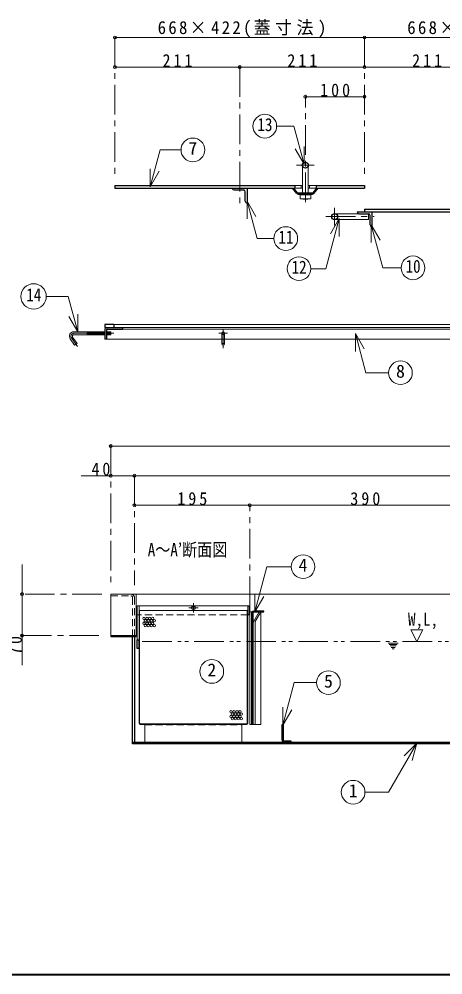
# Model space of a CAD drawing. Units: millimetres at full size, sheet at 1:10. Extents: x -2125 to 1925, y -1405 to 1405.
# Drawn here: x -1252 to -535, y -1405 to 209 of the extents above; entities that cross this region are included whole.
import ezdxf
from ezdxf.enums import TextEntityAlignment as Align

# ---------------------------------------------------------------- set-up
doc = ezdxf.new("R2010")
doc.units = ezdxf.units.MM
doc.header["$LTSCALE"] = 10
doc.header["$PDMODE"] = 32
doc.header["$PDSIZE"] = 5
for name, pattern in [('CHAIN1', [8, 5, -1, 1, -1]), ('DASHED1', [1.8, 1.2, -0.6]), ('DOUBLE_CHAIN1', [8.8, 5, -1, 0.6, -0.6, 0.6, -1])]:
    doc.linetypes.add(name, pattern=pattern)
doc.layers.add('0-A', color=4, linetype='Continuous', lineweight=9)
doc.styles.add('ＭＳ ゴシック', font='')
doc.styles.get('ＭＳ ゴシック').set_extended_font_data('MS Gothic')

msp = doc.modelspace()

# ---------------------------------------------------------------- linework, layer by layer
at = {"layer": '0-A', "linetype": 'CHAIN1'}
for p, q in [((-1089.8, 178.02), (-1089.8, -61.98)), ((-667.8, 178.02), (-667.8, -61.98)), ((-878.8, 128.02), (-878.8, -106.48)), ((-767.8, -99.98), (-767.8, 78.02)), ((-782.8, -37.48), (-752.8, -37.48)), ((-718.3, -109.48), (-718.3, -139.48)), ((-733.3, -124.48), (-651.3, -124.48)), ((-1159.19, -321.48), (-1091.69, -321.48)), ((-899.3, -321.48), (-914.3, -321.48)), ((-906.8, -313.98), (-906.8, -346.41)), ((-1163.29, -329.35), (-1152.98, -344.07)), ((-1096.8, -511.98), (-1096.8, -746.98)), ((-1056.8, -561.98), (-1056.8, -746.98)), ((-861.8, -781.98), (-861.8, -611.98)), ((-1111.8, -761.98), (-1246.8, -761.98)), ((-965.05, -784.98), (-949.05, -784.98)), ((-957.05, -776.98), (-957.05, -792.98)), ((-1246.8, -831.98), (-1111.8, -831.98))]:
    msp.add_line(p, q, dxfattribs=at)
at = {"layer": '0-A'}
for p, q in [((-1089.8, 178.02), (-667.8, 178.02)), ((-667.8, 178.02), (-245.8, 178.02)), ((-1089.8, 128.02), (-878.8, 128.02)), ((-878.8, 128.02), (-667.8, 128.02)), ((-667.8, 128.02), (-456.8, 128.02)), ((-767.8, 78.02), (-667.8, 78.02)), ((178.2, -306.48), (-1091.8, -306.48)), ((-1136.69, -323.98), (-1136.69, -318.98)), ((-1135.82, -318.98), (-1136.23, -323.98)), ((-1134.82, -318.98), (-1135.23, -323.98)), ((-1133.82, -318.98), (-1134.23, -323.98)), ((-1132.81, -318.98), (-1133.22, -323.98)), ((-1131.81, -318.98), (-1132.22, -323.98)), ((-1130.81, -318.98), (-1131.22, -323.98)), ((-1129.8, -318.98), (-1130.21, -323.98)), ((-1128.8, -318.98), (-1129.21, -323.98)), ((-1127.8, -318.98), (-1128.21, -323.98)), ((-1126.79, -318.98), (-1127.2, -323.98)), ((-1125.79, -318.98), (-1126.2, -323.98)), ((-1124.79, -318.98), (-1125.2, -323.98)), ((-1123.78, -318.98), (-1124.19, -323.98)), ((-1122.78, -318.98), (-1123.19, -323.98)), ((-1121.78, -318.98), (-1122.19, -323.98)), ((-1120.77, -318.98), (-1121.18, -323.98)), ((-1119.77, -318.98), (-1120.18, -323.98)), ((-1118.77, -318.98), (-1119.18, -323.98)), ((-1117.76, -318.98), (-1118.17, -323.98)), ((-1116.76, -318.98), (-1117.17, -323.98)), ((-1115.76, -318.98), (-1116.17, -323.98)), ((-1114.75, -318.98), (-1115.16, -323.98)), ((-1113.75, -318.98), (-1114.16, -323.98)), ((-1112.75, -318.98), (-1113.16, -323.98)), ((-1111.74, -318.98), (-1112.15, -323.98)), ((-1110.74, -318.98), (-1111.15, -323.98)), ((-1109.74, -318.98), (-1110.15, -323.98)), ((-1108.73, -318.98), (-1109.14, -323.98)), ((-1107.73, -318.98), (-1108.14, -323.98)), ((-1106.8, -319.81), (-1107.14, -323.98)), ((-1103.72, -318.98), (-1103.8, -319.94)), ((-1102.71, -318.98), (-1103.12, -323.98)), ((-1101.71, -318.98), (-1102.12, -323.98)), ((-1100.71, -318.98), (-1101.12, -323.98)), ((-1099.7, -318.98), (-1100.11, -323.98)), ((-1098.7, -318.98), (-1099.11, -323.98)), ((-1097.7, -318.98), (-1098.11, -323.98)), ((-1096.69, -318.98), (-1097.1, -323.98)), ((3.2, -331.48), (-1103.8, -331.48)), ((-909.3, -331.48), (-909.3, -339.98)), ((-904.3, -331.48), (-904.3, -339.98)), ((183.2, -511.98), (-1096.8, -511.98)), ((-1146.8, -561.98), (-1056.8, -561.98)), ((-1056.8, -561.98), (143.2, -561.98)), ((-1056.8, -611.98), (-861.8, -611.98)), ((-861.8, -611.98), (-471.8, -611.98)), ((-1246.8, -711.98), (-1246.8, -881.98)), ((149.2, -761.98), (-1053.8, -761.98)), ((-865.05, -781.98), (-1049.05, -781.98)), ((-1048.05, -789.48), (-866.05, -789.48)), ((-858.8, -791.98), (-857.64, -791.98)), ((-843.05, -791.98), (-843.05, -981.98)), ((-589.31, -822.03), (-579.31, -842.03)), ((-569.31, -822.03), (-589.31, -822.03)), ((-579.31, -842.03), (-569.31, -822.03)), ((-858.8, -981.98), (-858.05, -981.98)), ((-855.8, -981.98), (-856.55, -981.98)), ((-852.8, -981.98), (-843.05, -981.98))]:
    msp.add_line(p, q, dxfattribs=at)
at = {"layer": '0-A', "color": 7, "lineweight": 18}
for p, q in [((-1030, -73.91), (-1013.33, -11.7)), ((-1013.33, -11.7), (-978, -11.7)), ((-769.88, -35.99), (-784.88, -10)), ((-769.88, -35.99), (-769.88, -5.99)), ((-1030, -73.91), (-1030, -43.91)), ((-1030, -73.91), (-1015, -47.93)), ((-772.8, -37.48), (-772.8, -84.98)), ((-762.8, -37.48), (-762.8, -84.98)), ((-785.8, -71.98), (-772.8, -71.98)), ((-785.8, -76.48), (-772.8, -76.48)), ((-774.8, -71.98), (-774.8, -76.48)), ((-749.8, -71.98), (-762.8, -71.98)), ((-749.8, -76.48), (-762.8, -76.48)), ((-760.8, -71.98), (-760.8, -76.48)), ((-776.8, -87.48), (-758.8, -87.48)), ((-776.8, -94.48), (-776.8, -87.48)), ((-776.8, -94.48), (-758.8, -94.48)), ((-776.8, -94.48), (-771.8, -94.98)), ((-772.8, -86.48), (-772.8, -87.08)), ((-771.8, -86.98), (-763.8, -86.98)), ((-771.8, -94.98), (-767.8, -94.48)), ((-763.8, -86.98), (-767.8, -87.48)), ((-767.8, -87.48), (-767.8, -94.48)), ((-767.8, -94.48), (-763.8, -94.98)), ((-758.8, -87.48), (-763.8, -86.98)), ((-762.8, -86.48), (-762.8, -87.08)), ((-758.8, -94.48), (-758.8, -87.48)), ((-866.33, -98.34), (-866.33, -128.34)), ((-866.33, -98.34), (-849.41, -161.5)), ((-866.33, -98.34), (-851.33, -124.32)), ((-710.4, -127.81), (-733.06, -212.37)), ((-710.4, -127.81), (-725.4, -153.79)), ((-718.3, -119.48), (-677.3, -119.48)), ((-710.4, -127.81), (-710.4, -157.81)), ((-656.54, -138.34), (-656.54, -168.34)), ((-656.54, -138.34), (-637.08, -210.96)), ((-656.54, -138.34), (-641.54, -164.32)), ((-849.41, -161.5), (-820.89, -161.5)), ((-758.61, -212.37), (-733.06, -212.37)), ((-637.08, -210.96), (-605.87, -210.96)), ((-1205.8, -259.2), (-1168.62, -259.2)), ((-1152.55, -319.17), (-1168.62, -259.2)), ((-1152.55, -319.17), (-1152.55, -289.17)), ((-1152.55, -319.17), (-1167.55, -293.19)), ((-1159.19, -318.98), (-1106.8, -318.98)), ((-1103.8, -318.98), (-1096.69, -318.98)), ((-1096.69, -323.98), (-1096.69, -318.98)), ((-1076.8, -311.48), (163.2, -311.48)), ((-1076.8, -314.48), (163.2, -314.48)), ((-683.29, -322), (-668.29, -347.98)), ((-683.29, -322), (-683.29, -352)), ((-683.29, -322), (-665.58, -388.09)), ((-1165.33, -330.78), (-1157.89, -341.41)), ((-1161.24, -327.92), (-1153.8, -338.54)), ((-1159.19, -323.98), (-1106.8, -323.98)), ((-1153.8, -338.54), (-1157.89, -341.41)), ((-1103.8, -323.98), (-1096.69, -323.98)), ((-665.58, -388.09), (-626.99, -388.09)), ((-1096.8, -761.98), (-1096.8, -831.98)), ((-1053.8, -761.98), (-1096.8, -761.98)), ((-1053.8, -831.98), (-1053.8, -761.98)), ((-853.3, -791.98), (-853.3, -761.98)), ((-853.3, -791.98), (-838.3, -765.99)), ((-1052.05, -781.98), (-1049.05, -781.98)), ((-1052.05, -838.98), (-1052.05, -781.98)), ((-1049.05, -838.98), (-1049.05, -781.98)), ((-1049.05, -789.48), (-1048.05, -789.48)), ((-1048.05, -979.98), (-1048.05, -789.48)), ((-866.05, -789.48), (-865.05, -789.48)), ((-866.05, -789.48), (-866.05, -979.98)), ((-865.05, -796.98), (-865.05, -979.98)), ((-861.8, -791.98), (-858.8, -791.98)), ((-861.8, -981.98), (-861.8, -791.98)), ((-858.8, -791.98), (-858.8, -981.98)), ((-854.99, -807.59), (-845.98, -791.98)), ((-855.8, -981.98), (-855.8, -810.59)), ((-852.8, -809.79), (-852.8, -981.98)), ((-1049.05, -979.98), (-1049.05, -853.98)), ((-805.89, -983.14), (-786.68, -911.47)), ((-786.68, -911.47), (-748.75, -911.47)), ((-805.89, -983.14), (-805.89, -953.14)), ((-805.89, -983.14), (-790.89, -957.16)), ((-1047.05, -980.98), (-867.05, -980.98)), ((-867.05, -981.98), (-1047.05, -981.98)), ((-1039.05, -1011.98), (-1039.05, -981.98)), ((-875.05, -981.98), (-875.05, -1011.98)), ((-858.8, -981.98), (-861.8, -981.98)), ((-855.8, -981.98), (-852.8, -981.98)), ((-579.29, -1013.89), (-626.97, -1096.48)), ((-579.29, -1013.89), (-600.5, -1035.11)), ((-579.29, -1013.89), (-587.05, -1042.87)), ((-667.02, -1096.48), (-626.97, -1096.48))]:
    msp.add_line(p, q, dxfattribs=at)
at = {"layer": '0-A', "color": 5, "lineweight": 25}
for p, q in [((-1089.8, -71.98), (-1089.8, -76.48)), ((-1089.8, -71.98), (-785.8, -71.98)), ((-1089.8, -76.48), (-785.8, -76.48)), ((-888.3, -79.48), (-872.3, -79.48)), ((-866.3, -76.48), (-866.3, -101.48)), ((-782.2, -85.36), (-789.3, -76.48)), ((-781.03, -84.42), (-787.38, -76.48)), ((-785.8, -71.98), (-785.8, -76.48)), ((-754.57, -84.42), (-748.22, -76.48)), ((-753.4, -85.36), (-746.3, -76.48)), ((-749.8, -71.98), (-667.8, -71.98)), ((-667.8, -71.98), (-667.8, -76.48)), ((-869.3, -98.48), (-869.3, -82.48)), ((-755.74, -84.98), (-779.85, -84.98)), ((-779.85, -86.48), (-755.74, -86.48)), ((-667.8, -111.98), (-245.8, -111.98)), ((-667.8, -111.98), (-667.8, -116.48)), ((-680.3, -116.48), (-245.8, -116.48)), ((-677.3, -119.48), (-661.3, -119.48)), ((-658.3, -138.48), (-658.3, -122.48)), ((-655.3, -116.48), (-655.3, -141.48)), ((-1106.8, -306.48), (-1106.8, -311.48)), ((-1091.8, -306.48), (-1106.8, -306.48)), ((-1091.8, -306.48), (-1091.8, -311.48)), ((-1106.8, -311.48), (-1076.8, -311.48)), ((-1106.8, -314.48), (-1106.8, -331.48)), ((-1103.8, -315.48), (-1103.8, -331.48)), ((-1102.8, -314.48), (-1076.8, -314.48)), ((-1076.8, -311.48), (-1076.8, -314.48)), ((-1103.8, -331.48), (-1106.8, -331.48)), ((-865.05, -781.98), (-862.05, -781.98)), ((-865.05, -781.98), (-865.05, -796.98)), ((-838.05, -790.48), (-855.05, -790.48)), ((-838.05, -791.98), (-838.05, -790.48)), ((-858.05, -981.98), (-858.05, -793.48)), ((-856.55, -793.48), (-856.55, -981.98)), ((-855.11, -791.98), (-838.05, -791.98)), ((-1096.8, -831.98), (-1053.8, -831.98)), ((-1056.8, -833.48), (-1056.8, -1011.98)), ((-1052.05, -838.98), (-1049.05, -838.98)), ((-1052.05, -853.98), (-1052.05, -838.98)), ((-1049.05, -853.98), (-1049.05, -838.98)), ((-1049.05, -853.98), (-1052.05, -853.98)), ((-856.55, -981.98), (-858.05, -981.98)), ((-1059.8, -1011.98), (146.2, -1011.98)), ((-803.3, -1009.98), (-792.3, -1009.98)), ((-792.3, -1009.98), (-792.3, -1011.98))]:
    msp.add_line(p, q, dxfattribs=at)
at = {"layer": '0-A', "linetype": 'DASHED1'}
for p, q in [((-909.3, -331.48), (-909.3, -321.48)), ((-904.3, -331.48), (-904.3, -321.48)), ((-865.05, -796.98), (-1052.05, -796.98)), ((-1039.05, -982.98), (-875.05, -982.98))]:
    msp.add_line(p, q, dxfattribs=at)
at = {"layer": '0-A', "color": 7, "linetype": 'DASHED1', "lineweight": 18}
for p, q in [((-1096.8, -764.98), (-1062.8, -764.98)), ((-1059.8, -767.98), (-1059.8, -833.48)), ((-1056.8, -833.48), (-1056.8, -767.98))]:
    msp.add_line(p, q, dxfattribs=at)
at = {"layer": '0-A', "linetype": 'DOUBLE_CHAIN1'}
for p, q in [((-1043.55, -841.98), (-21.8, -841.98)), ((-610.88, -844.53), (-627.75, -844.53)), ((-626.06, -847.03), (-612.57, -847.03)), ((-614.26, -849.53), (-624.37, -849.53)), ((-622.69, -852.03), (-615.94, -852.03)), ((-617.63, -854.53), (-621, -854.53))]:
    msp.add_line(p, q, dxfattribs=at)
at = {"layer": '0-A', "color": 1, "lineweight": 40}
msp.add_line((1925.2, -1404.98), (-2124.8, -1404.98), dxfattribs=at)
at = {"layer": '0-A', "color": 7, "lineweight": 18}
for points in [[(-769.88, -35.99), (-787.11, 28.31), (-816.35, 28.31)], [(-767.8, -87.48), (-771.8, -86.98), (-776.8, -87.48)], [(-771.8, -94.98), (-763.8, -94.98), (-758.8, -94.48)], [(-718.3, -129.48), (-661.3, -129.48), (-661.3, -119.48)], [(-853.3, -791.98), (-832.84, -715.62), (-791.68, -715.62)], [(-845.98, -791.98), (-843.73, -793.28), (-852.39, -808.29)]]:
    msp.add_lwpolyline(points, dxfattribs=at)
at = {"layer": '0-A', "color": 5, "lineweight": 25}
for points in [[(-749.8, -71.98), (-749.8, -76.48), (-667.8, -76.48)], [(-862.05, -781.98), (-862.05, -796.98), (-865.05, -796.98)], [(-1096.8, -831.98), (-1096.8, -833.48), (-1053.8, -833.48), (-1053.8, -831.98)], [(146.2, -1014.98), (-1059.8, -1014.98), (-1059.8, -833.48)], [(-807.3, -1007.98), (-807.3, -981.98), (-805.3, -981.98), (-805.3, -1007.98)]]:
    msp.add_lwpolyline(points, dxfattribs=at)
at = {"layer": '0-A', "color": 7, "lineweight": 18}
for centre, radius in [((-836.35, 28.31), 20), ((-958, -11.7), 20), ((-800.89, -161.5), 20), ((-778.61, -212.37), 20), ((-585.87, -210.96), 20), ((-1227.23, -259.2), 21.43), ((-606.99, -388.09), 20), ((-771.68, -715.62), 20), ((-925.98, -892.61), 20), ((-728.75, -911.47), 20), ((-687.02, -1096.48), 20)]:
    msp.add_circle(centre, radius, dxfattribs=at)
at = {"layer": '0-A', "color": 5, "lineweight": 25}
for centre, radius in [((-767.8, -37.48), 5), ((-718.3, -124.48), 5), ((-957.05, -784.98), 3)]:
    msp.add_circle(centre, radius, dxfattribs=at)
at = {"layer": '0-A'}
for centre, radius in [((-906.8, -321.48), 2.5), ((-1040.79, -803.04), 2), ((-1038.29, -807.04), 2), ((-1035.79, -803.04), 2), ((-1033.29, -807.04), 2), ((-1030.79, -803.04), 2), ((-1028.29, -807.04), 2), ((-1025.79, -803.04), 2), ((-1023.29, -807.04), 2), ((-1040.79, -811.04), 2), ((-1038.29, -815.04), 2), ((-1035.79, -811.04), 2), ((-1033.29, -815.04), 2), ((-1030.79, -811.04), 2), ((-1028.29, -815.04), 2), ((-1025.79, -811.04), 2), ((-1023.29, -815.04), 2), ((-893.58, -960.5), 2), ((-893.58, -968.5), 2), ((-891.08, -964.5), 2), ((-888.58, -960.5), 2), ((-888.58, -968.5), 2), ((-886.08, -964.5), 2), ((-883.58, -960.5), 2), ((-883.58, -968.5), 2), ((-881.08, -964.5), 2), ((-878.58, -960.5), 2), ((-878.58, -968.5), 2), ((-876.08, -964.5), 2), ((-891.08, -972.5), 2), ((-886.08, -972.5), 2), ((-881.08, -972.5), 2), ((-876.08, -972.5), 2)]:
    msp.add_circle(centre, radius, dxfattribs=at)
at = {"layer": '0-A', "color": 5, "lineweight": 25}
for centre, radius, start, end in [((-888.3, -76.48), 3, 180, 270), ((-872.3, -82.48), 3, 0, 90), ((-779.85, -83.48), 3, 218.65981, 270), ((-779.85, -83.48), 1.5, 218.65981, 270), ((-755.74, -83.48), 1.5, 270, 321.34019), ((-755.74, -83.48), 3, 270, 321.34019), ((-866.3, -98.48), 3, 180, 270), ((-677.3, -116.48), 3, 180, 270), ((-661.3, -122.48), 3, 0, 90), ((-655.3, -138.48), 3, 180, 270), ((-1103.8, -314.48), 3, 90, 180), ((-1102.8, -315.48), 1, 90, 180), ((-855.05, -793.48), 3, 92.27697, 180), ((-855.05, -793.48), 1.5, 92.27697, 180), ((-803.3, -1007.98), 4, 180, 270), ((-803.3, -1007.98), 2, 180, 270)]:
    msp.add_arc(centre, radius, start, end, dxfattribs=at)
at = {"layer": '0-A', "color": 7, "lineweight": 18}
for centre, radius, start, end in [((-1159.19, -326.48), 7.5, 90, 215), ((-1159.19, -326.48), 2.5, 90, 215), ((-855.05, -793.48), 3, 90, 92.27697), ((-849.8, -810.59), 6, 150, 180), ((-849.8, -809.79), 3, 150, 180), ((-1047.05, -979.98), 2, 180, 270), ((-1047.05, -979.98), 1, 180, 270), ((-867.05, -979.98), 1, 270, 0), ((-867.05, -979.98), 2, 270, 0)]:
    msp.add_arc(centre, radius, start, end, dxfattribs=at)
at = {"layer": '0-A', "linetype": 'CHAIN1'}
msp.add_arc((-1159.19, -326.48), 5, 90, 215, dxfattribs=at)
at = {"layer": '0-A', "color": 7, "linetype": 'DASHED1', "lineweight": 18}
for radius in [6, 3]:
    msp.add_arc((-1062.8, -767.98), radius, 0, 90, dxfattribs=at)
at = {"layer": '0-A'}
msp.add_ellipse((-906.8, -339.97), major_axis=(2.5, 0), ratio=0.57, dxfattribs=at)
for p in [(-1089.8, 178.02), (-667.8, 178.02), (-1089.8, 128.02), (-878.8, 128.02), (-667.8, 128.02), (-767.8, 78.02), (-667.8, 78.02), (-1096.8, -511.98), (-1096.8, -561.98), (-1056.8, -561.98), (-1056.8, -611.98), (-861.8, -611.98), (-1246.8, -761.98), (-1246.8, -831.98)]:
    msp.add_point(p, dxfattribs=at)

# ---------------------------------------------------------------- texts
at = {"layer": '0-A', "color": 7, "style": 'ＭＳ ゴシック', "width": 0.85}
for s, p in [('13', (-848.85, 13.31)), ('11', (-813.39, -176.5)), ('12', (-791.11, -227.37)), ('10', (-598.37, -225.96)), ('14', (-1239.73, -274.2)), ('A～A’断面図', (-1034.3, -704.48)), ('W,L,', (-594.31, -822.03))]:
    msp.add_text(s, height=21.99, dxfattribs=at).set_placement(p, align=Align.BOTTOM_LEFT)
at = {"layer": '0-A', "color": 7, "style": 'ＭＳ ゴシック'}
for s, p in [('7', (-965.5, -26.7)), ('8', (-614.49, -403.09)), ('4', (-779.18, -730.62)), ('2', (-933.48, -907.61)), ('5', (-736.25, -926.47)), ('1', (-694.52, -1111.48))]:
    msp.add_text(s, height=21.99, dxfattribs=at).set_placement(p, align=Align.BOTTOM_LEFT)
at = {"layer": '0-A', "color": 7, "char_height": 21.99, "attachment_point": 7, "style": 'ＭＳ ゴシック'}
for s, insert in [('\\T1.27;\\W0.95;668×422(蓋寸法)', (-1017.55, 178.02)), ('\\T1.27;\\W0.95;668×422(蓋寸法)', (-595.55, 178.02)), ('\\T1.38;\\W0.9;211', (-1009.3, 128.02)), ('\\T1.38;\\W0.9;211', (-798.3, 128.02)), ('\\T1.38;\\W0.9;211', (-587.3, 128.02)), ('\\T1.38;\\W0.9;100', (-742.8, 78.02)), ('\\T1.36;\\W0.9;40', (-1129.3, -561.98)), ('\\T1.38;\\W0.9;195', (-984.3, -611.98)), ('\\T1.38;\\W0.9;390', (-691.8, -611.98))]:
    msp.add_mtext(s, dxfattribs=dict(at, insert=insert))
at = {"layer": '0-A', "color": 7, "insert": (-1246.8, -864.48), "char_height": 21.99, "attachment_point": 7, "rotation": 90, "style": 'ＭＳ ゴシック'}
msp.add_mtext('\\T1.36;\\W0.9;70', dxfattribs=at)

doc.saveas('drawing.dxf')
